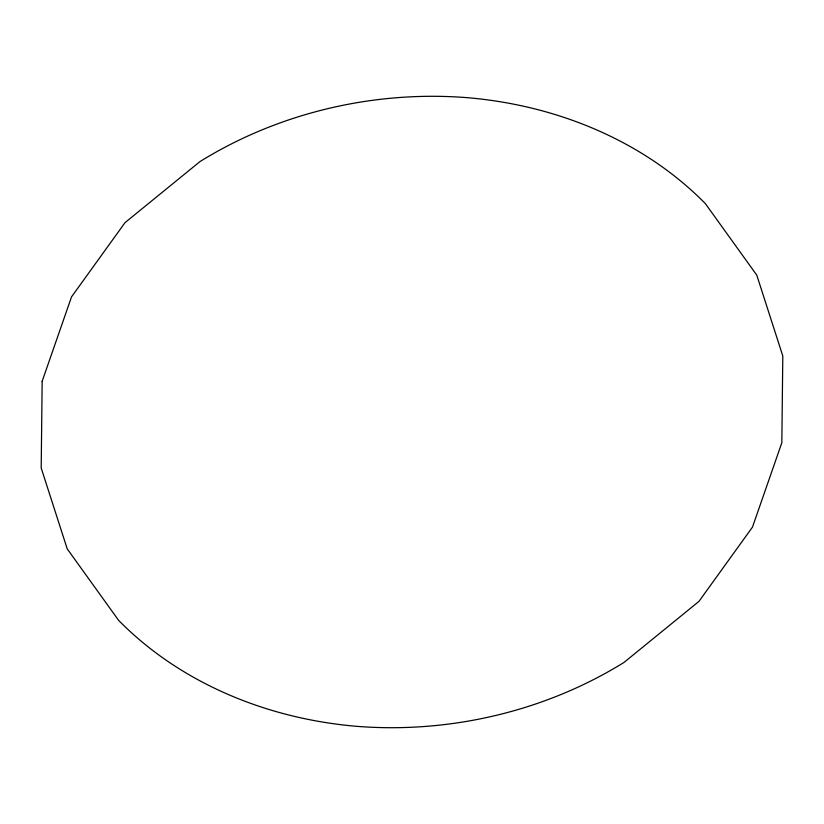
<?xml version="1.0" encoding="UTF-8"?>
<svg xmlns="http://www.w3.org/2000/svg" width="824" height="824" viewBox="0 0 824 824"><rect width="100%" height="100%" fill="white"/><g stroke="black" fill="none" stroke-linecap="round" stroke-linejoin="round"><path stroke-width="1.24" d="M42.158 381.265L41.2 468.022L67.228 548.877L118.666 620.41A378.092 316.735 -8.5 0 0 356.308 726.294A378.092 316.735 -8.5 0 0 624.036 662.403L698.968 601.376L752.466 527.133L781.842 442.735L782.8 355.978L756.772 275.123L705.334 203.59A378.092 316.735 -8.5 0 0 467.692 97.706A378.092 316.735 -8.5 0 0 199.964 161.597L125.032 222.624L71.534 296.867L42.158 381.265"/></g></svg>
